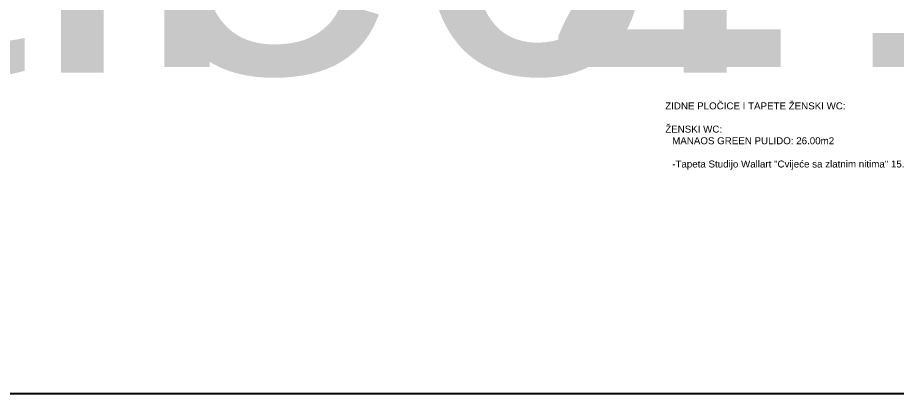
# Model space of a CAD drawing. Header units: centimetres. Extents: x -26724 to 60145, y -23645 to 6771.
# Drawn here: x 8403 to 9118, y 4039 to 4345 of the extents above; entities that cross this region are included whole.
import ezdxf

# ---------------------------------------------------------------- set-up
doc = ezdxf.new("R2010")
doc.units = ezdxf.units.CM
doc.layers.add('tekst', color=7, linetype='Continuous')
doc.layers.add('tekst @ 50', color=7, linetype='Continuous')
doc.layers.add('zid', color=7, linetype='Continuous', lineweight=40)
doc.styles.add('Notes', font='arial.ttf', dxfattribs={"height": 3})

# ---------------------------------------------------------------- blocks, each defined once
blk = doc.blocks.new('*U3253')
at = {"layer": 'tekst @ 50', "color": 240, "ltscale": 0.8, "insert": (10016.26, 4588.48, -1316.69), "char_height": 283.795, "attachment_point": 3, "style": 'Notes'}
blk.add_mtext_dynamic_manual_height_columns('svjetle{\\fArial|b0|i0|c238|p34;ći znak na zidu H=}2{\\fCalibri|b0|i0|c238|p34;1}0cm ', width=6247.4904, gutter_width=625, heights=[0], dxfattribs=at)
blk = doc.blocks.new('*U3255')
at = {"layer": 'tekst @ 50', "color": 240, "ltscale": 0.8, "insert": (7596.18, 4583.79, -1195.02), "char_height": 283.795, "attachment_point": 1, "style": 'Notes'}
blk.add_mtext_dynamic_manual_height_columns('svjetle{\\fArial|b0|i0|c238|p34;ći znak na zidu H=}2{\\fCalibri|b0|i0|c238|p34;1}0cm ', width=6247.4904, gutter_width=625, heights=[0], dxfattribs=at)

msp = doc.modelspace()

# ---------------------------------------------------------------- linework, layer by layer
at = {"layer": 'zid', "lineweight": 25, "ltscale": 12}
msp.add_lwpolyline([(8252.84, 4039.02), (9512.84, 4039.02), (9512.84, 4930.02), (8252.84, 4930.02)], close=True, dxfattribs=at)

# ---------------------------------------------------------------- block references
at = {"layer": 'tekst', "color": 3, "lineweight": 50}
for name in ['*U3253', '*U3255']:
    msp.add_blockref(name, (0, 0), dxfattribs=at)

# ---------------------------------------------------------------- texts
at = {"layer": 'tekst @ 50', "ltscale": 0.8, "insert": (8929.47, 4275.92), "char_height": 5.6759, "attachment_point": 1, "style": 'Notes'}
msp.add_mtext_dynamic_manual_height_columns('{\\fArial|b0|i0|c238|p34;ZIDNE PLOČICE I TAPETE} {\\fArial|b0|i0|c238|p34;ŽENSKI WC:}\\P\\pi-17.0277,l22.7036,t22.7036;\\P\\pi0,l0,tz;{\\fArial|b0|i0|c238|p34;ŽENSKI WC:}\\P\\pi-17.0277,l22.7036,t22.7036;{\\fArial|b0|i0|c238|p34;MANAOS GREEN }PULIDO: 26.00m2 \\P\\P{\\fArial|b0|i0|c238|p34;-}Tapeta Studijo Wallart "Cvijeće sa zlatnim nitima" 15.00m2', width=951.6482, gutter_width=750, heights=[0], dxfattribs=at)

doc.saveas('drawing.dxf')
